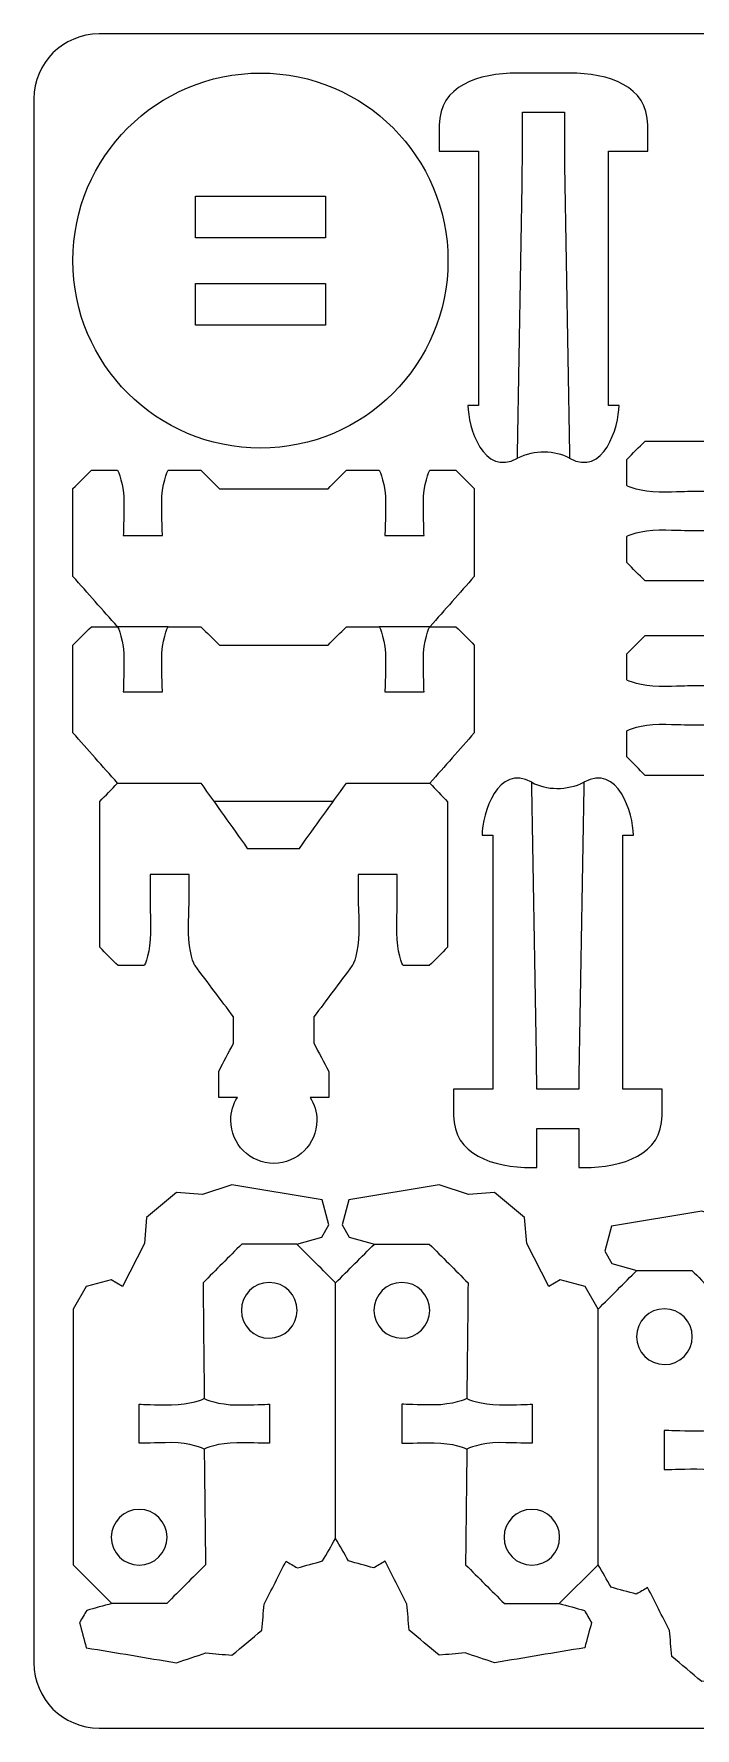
# Model space of a CAD drawing. Extents: x 0 to 680, y 0 to 410.
# Drawn here: x 0 to 50.8, y 140 to 270 of the extents above; entities that cross this region are included whole.
import ezdxf

# ---------------------------------------------------------------- set-up
doc = ezdxf.new("R2010")
doc.units = 0
doc.header["$MEASUREMENT"] = 0
doc.layers.add('DEFAULT', color=18, linetype='CONTINUOUS')

msp = doc.modelspace()

# ---------------------------------------------------------------- linework, layer by layer
at = {"layer": 'DEFAULT', "color": 1}
for points in [[(12.4, 254.36), (12.4, 257.56), (22.4, 257.56), (22.4, 254.36)], [(12.4, 250.86), (22.4, 250.86), (22.4, 247.66), (12.4, 247.66)]]:
    msp.add_lwpolyline(points, close=True, dxfattribs=at)
for points in [[(22.97, 211.1), (13.83, 211.1)], [(20.18, 177.15), (22.11, 177.67), (22.65, 178.61), (22.13, 180.54), (15.21, 181.69), (12.95, 180.94), (10.95, 181.11), (8.66, 179.18), (8.49, 177.19), (6.8, 173.9), (5.93, 174.41), (4.01, 173.88), (3.01, 172.15), (3.01, 156.76), (3.01, 152.54), (5.99, 149.56)], [(43.31, 172.15), (42.31, 173.88), (40.39, 174.41), (39.52, 173.9), (37.83, 177.19), (37.66, 179.18), (35.37, 181.11), (33.37, 180.94), (31.1, 181.69), (24.19, 180.54), (23.67, 178.61), (24.21, 177.67), (26.14, 177.15)], [(60.49, 147.54), (63.47, 150.52), (63.47, 154.74), (63.47, 170.13), (62.47, 171.87), (60.54, 172.39), (59.67, 171.89), (57.99, 175.17), (57.82, 177.16), (55.52, 179.09), (53.52, 178.92), (51.26, 179.67), (44.34, 178.53), (43.82, 176.59), (44.36, 175.65), (46.29, 175.13)], [(40.33, 149.56), (43.31, 152.54)]]:
    msp.add_lwpolyline(points, dxfattribs=at)
for points, knots in [([(5.01, 140.01), (2.24, 140.01), (0.01, 142.24), (0.01, 145.01), (0.01, 185.01), (0.01, 225.01), (0.01, 265.01), (0.01, 267.77), (2.24, 270), (5.01, 270), (75, 270), (145, 270), (215, 270), (217.77, 270), (220.01, 267.77), (220.01, 265.01), (220.01, 225.01), (220.01, 185.01), (220.01, 145.01), (220.01, 142.24), (217.77, 140.01), (215, 140.01), (145, 140.01), (75, 140.01), (5.01, 140.01)], [0, 0, 0, 0, 1, 1, 1, 341.157, 341.157, 341.157, 342.157, 342.157, 342.157, 937.432, 937.432, 937.432, 938.432, 938.432, 938.432, 1278.589, 1278.589, 1278.589, 1279.589, 1279.589, 1279.589, 1874.864, 1874.864, 1874.864, 1874.864]), ([(31.79, 252.61), (31.79, 260.56), (25.35, 267), (17.4, 267), (9.45, 267), (3, 260.56), (3, 252.61), (3, 244.66), (9.45, 238.22), (17.4, 238.22), (25.35, 238.22), (31.79, 244.66), (31.79, 252.61)], [1, 1, 1, 1, 2, 2, 2, 3, 3, 3, 4, 4, 4, 5, 5, 5, 5]), ([(31.12, 263.01), (31.12, 266.01), (34.12, 267), (37.11, 267), (38.45, 267), (39.79, 267), (41.12, 267), (44.12, 267), (47.12, 266.01), (47.12, 263.01), (47.12, 262.34), (47.12, 261.67), (47.12, 261.01), (46.12, 261.01), (45.12, 261.01), (44.12, 261.01), (44.12, 254.5), (44.12, 248), (44.12, 241.5), (44.39, 241.5), (44.65, 241.5), (44.92, 241.5), (44.92, 239.84), (43.72, 235.99), (41.12, 237.44), (40.99, 245.3), (40.85, 253.15), (40.72, 261.01), (40.72, 262.01), (40.72, 263.01), (40.72, 264.01), (39.65, 264.01), (38.58, 264.01), (37.52, 264.01), (37.52, 263.01), (37.52, 262.01), (37.52, 261.01), (37.39, 253.15), (37.25, 245.3), (37.12, 237.44), (34.52, 235.99), (33.32, 239.84), (33.32, 241.5), (33.59, 241.5), (33.85, 241.5), (34.12, 241.5), (34.12, 248), (34.12, 254.5), (34.12, 261.01), (33.12, 261.01), (32.12, 261.01), (31.12, 261.01), (31.12, 261.67), (31.12, 262.34), (31.12, 263.01)], [5.668, 5.668, 5.668, 5.668, 6.668, 6.668, 6.668, 18.025, 18.025, 18.025, 19.025, 19.025, 19.025, 24.693, 24.693, 24.693, 33.197, 33.197, 33.197, 88.488, 88.488, 88.488, 90.757, 90.757, 90.757, 91.757, 91.757, 91.757, 158.557762, 158.557762, 158.557762, 167.061762, 167.061762, 167.061762, 176.136762, 176.136762, 176.136762, 184.640766, 184.640766, 184.640766, 251.441307, 251.441307, 251.441307, 252.441307, 252.441307, 252.441307, 254.714307, 254.714307, 254.714307, 310.005309, 310.005309, 310.005309, 318.509309, 318.509309, 318.509309, 324.177309, 324.177309, 324.177309, 324.177309]), ([(61.23, 205.54), (60.21, 206.04), (59.18, 206.53), (58.16, 207.03), (58.16, 207.51), (58.16, 207.99), (58.16, 208.46), (57.28, 210.01), (56.4, 211.56), (55.52, 213.11), (52.66, 213.11), (49.79, 213.11), (46.93, 213.11), (46.46, 213.58), (45.99, 214.05), (45.52, 214.52), (45.52, 215.19), (45.52, 215.86), (45.52, 216.52), (45.52, 216.58), (46.64, 217.03), (48.01, 217.03), (49.4, 217.03), (50.17, 216.98), (50.52, 216.98), (51.18, 216.98), (51.85, 216.99), (52.51, 216.99), (52.51, 217.99), (52.51, 218.99), (52.51, 219.98), (51.85, 219.98), (51.18, 219.98), (50.51, 219.98), (50.17, 219.98), (49.39, 219.93), (48.01, 219.93), (46.64, 219.93), (45.51, 220.38), (45.51, 220.43), (45.51, 221.1), (45.51, 221.76), (45.51, 222.43), (45.98, 222.9), (46.45, 223.37), (46.92, 223.84), (49.79, 223.84), (52.65, 223.84), (55.51, 223.84), (55.94, 223.42), (56.36, 222.99), (56.78, 222.57), (57.61, 222.57), (58.43, 222.57), (59.25, 222.57), (59.73, 223.04), (60.2, 223.51), (60.67, 223.98), (60.67, 224.04), (61.79, 224.49), (63.17, 224.49), (64.55, 224.49), (65.32, 224.44), (65.67, 224.44), (66.33, 224.45), (67, 224.45), (67.66, 224.45), (67.66, 225.45), (67.66, 226.45), (67.66, 227.45), (67, 227.44), (66.33, 227.44), (65.66, 227.44), (65.32, 227.44), (64.54, 227.39), (63.16, 227.39), (61.78, 227.39), (60.66, 227.84), (60.66, 227.89), (60.19, 228.36), (59.72, 228.83), (59.25, 229.3), (58.42, 229.3), (57.6, 229.3), (56.78, 229.3), (56.35, 228.88), (55.93, 228.46), (55.51, 228.03), (52.65, 228.03), (49.78, 228.03), (46.92, 228.03), (46.45, 228.5), (45.98, 228.97), (45.51, 229.45), (45.51, 230.11), (45.51, 230.78), (45.51, 231.44), (45.51, 231.5), (46.63, 231.94), (48.01, 231.94), (49.39, 231.94), (50.17, 231.89), (50.51, 231.89), (51.18, 231.89), (51.84, 231.89), (52.51, 231.89), (52.51, 232.89), (52.51, 233.89), (52.51, 234.89), (51.84, 234.89), (51.18, 234.89), (50.51, 234.89), (50.17, 234.89), (49.39, 234.84), (48.01, 234.84), (46.63, 234.85), (45.51, 235.29), (45.51, 235.35), (45.51, 236.02), (45.51, 236.68), (45.51, 237.35), (45.98, 237.82), (46.45, 238.29), (46.92, 238.76), (49.79, 238.76), (52.65, 238.76), (55.51, 238.76), (56.4, 240.31), (57.28, 241.86), (58.16, 243.4), (58.16, 243.88), (58.16, 244.36), (58.16, 244.84), (59.18, 245.34), (60.21, 245.84), (61.23, 246.33)], [0, 0, 0, 0, 9.657641, 9.657641, 9.657641, 13.718641, 13.718641, 13.718641, 28.872603, 28.872603, 28.872603, 53.212603, 53.212603, 53.212603, 58.882892, 58.882892, 58.882892, 64.552892, 64.552892, 64.552892, 65.552892, 65.552892, 65.552892, 66.552892, 66.552892, 66.552892, 72.213901, 72.213901, 72.213901, 80.713901, 80.713901, 80.713901, 86.38391, 86.38391, 86.38391, 87.38391, 87.38391, 87.38391, 88.38391, 88.38391, 88.38391, 94.05591, 94.05591, 94.05591, 99.718424, 99.718424, 99.718424, 124.065424, 124.065424, 124.065424, 129.164373, 129.164373, 129.164373, 136.164373, 136.164373, 136.164373, 141.835369, 141.835369, 141.835369, 142.835369, 142.835369, 142.835369, 143.835369, 143.835369, 143.835369, 149.49538, 149.49538, 149.49538, 157.99338, 157.99338, 157.99338, 163.663419, 163.663419, 163.663419, 164.663419, 164.663419, 164.663419, 165.663419, 165.663419, 165.663419, 171.333001, 171.333001, 171.333001, 178.333001, 178.333001, 178.333001, 183.429834, 183.429834, 183.429834, 207.769834, 207.769834, 207.769834, 213.441538, 213.441538, 213.441538, 219.101538, 219.101538, 219.101538, 220.101538, 220.101538, 220.101538, 221.101538, 221.101538, 221.101538, 226.771545, 226.771545, 226.771545, 235.271545, 235.271545, 235.271545, 240.931545, 240.931545, 240.931545, 241.931545, 241.931545, 241.931545, 242.931545, 242.931545, 242.931545, 248.601545, 248.601545, 248.601545, 254.258399, 254.258399, 254.258399, 278.607399, 278.607399, 278.607399, 293.752793, 293.752793, 293.752793, 297.832793, 297.832793, 297.832793, 307.501814, 307.501814, 307.501814, 307.501814]), ([(10.32, 224.52), (9.02, 224.52), (7.72, 224.52), (6.42, 224.52), (5.28, 225.8), (4.14, 227.09), (3, 228.38), (3, 230.62), (3, 232.86), (3, 235.11), (3.48, 235.58), (3.95, 236.05), (4.42, 236.52), (5.09, 236.52), (5.75, 236.52), (6.42, 236.52), (6.47, 236.52), (6.92, 235.4), (6.92, 234.02), (6.92, 232.64), (6.87, 231.86), (6.87, 231.52), (7.87, 231.52), (8.87, 231.52), (9.87, 231.51), (9.87, 231.86), (9.82, 232.63), (9.82, 234.02), (9.82, 235.4), (10.26, 236.52), (10.32, 236.52), (11.16, 236.52), (11.99, 236.52), (12.82, 236.52), (13.3, 236.05), (13.77, 235.57), (14.24, 235.1), (17.02, 235.1), (19.8, 235.1), (22.58, 235.1), (23.05, 235.57), (23.52, 236.05), (23.99, 236.52), (24.83, 236.52), (25.66, 236.52), (26.5, 236.52), (26.56, 236.52), (27, 235.4), (27, 234.02), (27, 232.63), (26.95, 231.86), (26.95, 231.51), (27.95, 231.52), (28.95, 231.52), (29.95, 231.52), (29.95, 231.86), (29.9, 232.64), (29.9, 234.02), (29.9, 235.4), (30.35, 236.52), (30.4, 236.52), (31.07, 236.52), (31.73, 236.52), (32.4, 236.52), (32.87, 236.05), (33.34, 235.58), (33.81, 235.11), (33.81, 232.86), (33.81, 230.62), (33.81, 228.38), (32.68, 227.09), (31.54, 225.8), (30.4, 224.52), (29.1, 224.52), (27.8, 224.52), (26.5, 224.52)], [0, 0, 0, 0, 11.07, 11.07, 11.07, 25.691311, 25.691311, 25.691311, 44.751311, 44.751311, 44.751311, 50.4216, 50.4216, 50.4216, 56.0906, 56.0906, 56.0906, 57.0906, 57.0906, 57.0906, 58.0906, 58.0906, 58.0906, 66.590621, 66.590621, 66.590621, 67.590621, 67.590621, 67.590621, 68.590621, 68.590621, 68.590621, 75.674621, 75.674621, 75.674621, 81.347739, 81.347739, 81.347739, 104.990739, 104.990739, 104.990739, 110.661736, 110.661736, 110.661736, 117.749736, 117.749736, 117.749736, 118.749736, 118.749736, 118.749736, 119.749736, 119.749736, 119.749736, 128.249757, 128.249757, 128.249757, 129.249757, 129.249757, 129.249757, 130.249757, 130.249757, 130.249757, 135.919757, 135.919757, 135.919757, 141.589339, 141.589339, 141.589339, 160.649339, 160.649339, 160.649339, 175.28065, 175.28065, 175.28065, 186.349654, 186.349654, 186.349654, 186.349654]), ([(6.42, 212.52), (5.28, 213.8), (4.14, 215.09), (3, 216.38), (3, 218.62), (3, 220.86), (3, 223.11), (3.48, 223.58), (3.95, 224.05), (4.42, 224.52), (5.09, 224.52), (5.75, 224.52), (6.42, 224.52), (6.47, 224.52), (6.92, 223.39), (6.92, 222.02), (6.92, 220.64), (6.87, 219.86), (6.87, 219.52), (7.87, 219.52), (8.87, 219.52), (9.87, 219.51), (9.87, 219.86), (9.82, 220.63), (9.82, 222.02), (9.82, 223.4), (10.26, 224.52), (10.32, 224.52), (11.16, 224.52), (11.99, 224.52), (12.82, 224.52), (13.3, 224.04), (13.77, 223.57), (14.24, 223.1), (17.02, 223.1), (19.8, 223.1), (22.58, 223.1), (23.05, 223.57), (23.52, 224.04), (23.99, 224.52), (24.83, 224.52), (25.66, 224.52), (26.5, 224.52), (26.56, 224.52), (27, 223.4), (27, 222.02), (27, 220.63), (26.95, 219.86), (26.95, 219.51), (27.95, 219.52), (28.95, 219.52), (29.95, 219.52), (29.95, 219.86), (29.9, 220.64), (29.9, 222.02), (29.9, 223.4), (30.35, 224.52), (30.4, 224.52), (31.07, 224.52), (31.73, 224.52), (32.4, 224.52), (32.87, 224.05), (33.34, 223.58), (33.81, 223.11), (33.81, 220.86), (33.81, 218.62), (33.81, 216.38), (32.68, 215.09), (31.54, 213.8), (30.4, 212.52)], [0, 0, 0, 0, 14.621311, 14.621311, 14.621311, 33.679311, 33.679311, 33.679311, 39.3496, 39.3496, 39.3496, 45.0186, 45.0186, 45.0186, 46.0186, 46.0186, 46.0186, 47.0186, 47.0186, 47.0186, 55.518621, 55.518621, 55.518621, 56.518621, 56.518621, 56.518621, 57.518621, 57.518621, 57.518621, 64.603621, 64.603621, 64.603621, 70.274618, 70.274618, 70.274618, 93.918618, 93.918618, 93.918618, 99.587493, 99.587493, 99.587493, 106.675493, 106.675493, 106.675493, 107.675493, 107.675493, 107.675493, 108.675493, 108.675493, 108.675493, 117.175515, 117.175515, 117.175515, 118.175515, 118.175515, 118.175515, 119.175515, 119.175515, 119.175515, 124.844515, 124.844515, 124.844515, 130.514097, 130.514097, 130.514097, 149.572097, 149.572097, 149.572097, 164.192745, 164.192745, 164.192745, 164.192745]), ([(32.22, 189.02), (33.22, 189.02), (34.22, 189.02), (35.22, 189.02), (35.22, 195.52), (35.22, 202.02), (35.22, 208.52), (34.95, 208.52), (34.68, 208.52), (34.41, 208.52), (34.41, 210.18), (35.61, 214.04), (38.22, 212.58), (38.35, 204.73), (38.49, 196.87), (38.62, 189.02), (39.69, 189.02), (40.75, 189.02), (41.82, 189.02), (41.95, 196.87), (42.08, 204.73), (42.22, 212.58), (44.82, 214.04), (46.02, 210.18), (46.02, 208.52), (45.75, 208.52), (45.48, 208.52), (45.22, 208.52), (45.22, 202.02), (45.22, 195.52), (45.22, 189.02), (46.22, 189.02), (47.22, 189.02), (48.22, 189.02), (48.22, 188.35), (48.22, 187.68), (48.22, 187.02), (48.22, 184.02), (45.22, 183.02), (42.22, 183.02), (42.09, 183.02), (41.96, 183.02), (41.82, 183.02), (41.82, 184.02), (41.82, 185.02), (41.82, 186.02), (40.75, 186.02), (39.69, 186.02), (38.62, 186.02), (38.62, 185.02), (38.62, 184.02), (38.62, 183.02), (38.49, 183.02), (38.35, 183.02), (38.22, 183.02), (35.22, 183.02), (32.22, 184.02), (32.22, 187.02), (32.22, 187.68), (32.22, 188.35), (32.22, 189.02)], [5.67, 5.67, 5.67, 5.67, 14.169, 14.169, 14.169, 69.456, 69.456, 69.456, 71.73, 71.73, 71.73, 72.73, 72.73, 72.73, 139.52678, 139.52678, 139.52678, 148.59278, 148.59278, 148.59278, 215.389356, 215.389356, 215.389356, 216.389356, 216.389356, 216.389356, 218.668356, 218.668356, 218.668356, 273.95536, 273.95536, 273.95536, 282.45136, 282.45136, 282.45136, 288.12136, 288.12136, 288.12136, 289.12136, 289.12136, 289.12136, 290.25336, 290.25336, 290.25336, 298.75536, 298.75536, 298.75536, 307.83136, 307.83136, 307.83136, 316.333364, 316.333364, 316.333364, 317.485364, 317.485364, 317.485364, 318.485364, 318.485364, 318.485364, 324.155364, 324.155364, 324.155364, 324.155364]), ([(30.4, 212.52), (28.27, 212.51), (26.13, 212.51), (23.99, 212.51), (22.79, 210.84), (21.59, 209.18), (20.39, 207.51), (19.05, 207.51), (17.72, 207.51), (16.38, 207.51), (15.2, 209.18), (14.01, 210.84), (12.82, 212.51), (10.69, 212.51), (8.55, 212.51), (6.42, 212.52), (5.97, 212.04), (5.51, 211.57), (5.06, 211.1), (5.06, 207.37), (5.06, 203.65), (5.06, 199.93), (5.53, 199.45), (6, 198.98), (6.47, 198.51), (7.13, 198.51), (7.8, 198.51), (8.46, 198.51), (8.52, 198.51), (8.96, 199.63), (8.96, 201.01), (8.96, 202.4), (8.92, 203.17), (8.92, 203.51), (8.92, 204.18), (8.92, 204.84), (8.92, 205.51), (9.92, 205.51), (10.92, 205.51), (11.92, 205.51), (11.92, 204.85), (11.92, 204.18), (11.92, 203.52), (11.92, 203.17), (11.87, 202.4), (11.87, 201.01), (11.87, 199.63), (12.32, 198.51), (12.38, 198.51), (13.36, 197.2), (14.35, 195.89), (15.33, 194.57), (15.33, 193.9), (15.33, 193.23), (15.33, 192.56), (14.95, 191.84), (14.57, 191.12), (14.19, 190.4), (14.19, 189.73), (14.19, 189.06), (14.19, 188.4), (14.67, 188.4), (15.15, 188.4), (15.63, 188.4), (15.31, 187.89), (15.12, 187.28), (15.12, 186.63), (15.12, 184.81), (16.6, 183.34), (18.42, 183.34), (20.24, 183.34), (21.72, 184.81), (21.72, 186.63), (21.72, 187.28), (21.53, 187.89), (21.21, 188.4), (21.69, 188.4), (22.16, 188.4), (22.64, 188.4), (22.64, 189.06), (22.64, 189.73), (22.64, 190.39), (22.26, 191.11), (21.88, 191.83), (21.49, 192.55), (21.49, 193.22), (21.49, 193.9), (21.49, 194.57), (22.48, 195.88), (23.46, 197.2), (24.44, 198.51), (24.5, 198.51), (24.95, 199.63), (24.95, 201.01), (24.95, 202.4), (24.9, 203.17), (24.9, 203.51), (24.9, 204.18), (24.9, 204.85), (24.9, 205.51), (25.9, 205.51), (26.9, 205.51), (27.9, 205.51), (27.9, 204.84), (27.9, 204.18), (27.9, 203.52), (27.9, 203.17), (27.86, 202.4), (27.86, 201.02), (27.86, 199.63), (28.3, 198.51), (28.36, 198.51), (29.03, 198.51), (29.69, 198.51), (30.35, 198.51), (30.82, 198.98), (31.29, 199.45), (31.76, 199.92), (31.76, 203.65), (31.76, 207.37), (31.76, 211.09), (31.31, 211.57), (30.85, 212.04), (30.4, 212.52)], [0, 0, 0, 0, 18.157003, 18.157003, 18.157003, 35.642364, 35.642364, 35.642364, 46.982364, 46.982364, 46.982364, 64.387331, 64.387331, 64.387331, 82.542334, 82.542334, 82.542334, 88.11133, 88.11133, 88.11133, 119.77933, 119.77933, 119.77933, 125.450326, 125.450326, 125.450326, 131.071326, 131.071326, 131.071326, 132.071326, 132.071326, 132.071326, 133.071326, 133.071326, 133.071326, 138.732337, 138.732337, 138.732337, 147.231337, 147.231337, 147.231337, 152.882337, 152.882337, 152.882337, 153.882337, 153.882337, 153.882337, 154.882337, 154.882337, 154.882337, 168.841955, 168.841955, 168.841955, 174.550955, 174.550955, 174.550955, 181.475174, 181.475174, 181.475174, 187.145174, 187.145174, 187.145174, 191.244174, 191.244174, 191.244174, 192.244174, 192.244174, 192.244174, 193.244174, 193.244174, 193.244174, 194.244174, 194.244174, 194.244174, 195.244174, 195.244174, 195.244174, 199.293174, 199.293174, 199.293174, 204.953174, 204.953174, 204.953174, 211.878796, 211.878796, 211.878796, 217.587796, 217.587796, 217.587796, 231.541824, 231.541824, 231.541824, 232.541824, 232.541824, 232.541824, 233.541824, 233.541824, 233.541824, 239.211824, 239.211824, 239.211824, 247.732824, 247.732824, 247.732824, 253.371831, 253.371831, 253.371831, 254.371831, 254.371831, 254.371831, 255.371831, 255.371831, 255.371831, 261.012831, 261.012831, 261.012831, 266.654836, 266.654836, 266.654836, 298.322836, 298.322836, 298.322836, 303.900469, 303.900469, 303.900469, 303.900469]), ([(23.16, 174.17), (22.17, 175.16), (21.17, 176.16), (20.18, 177.15), (18.77, 177.15), (17.37, 177.15), (15.97, 177.15), (14.97, 176.16), (13.98, 175.16), (12.99, 174.17), (13.02, 171.22), (13.05, 168.26), (13.08, 165.31), (13.08, 165.25), (14.2, 164.81), (15.58, 164.8), (16.96, 164.81), (17.74, 164.86), (18.08, 164.85), (18.08, 163.85), (18.08, 162.86), (18.08, 161.86), (17.74, 161.85), (16.96, 161.91), (15.58, 161.9), (14.2, 161.9), (13.08, 161.46), (13.08, 161.4), (13.11, 158.45), (13.15, 155.49), (13.18, 152.54), (12.19, 151.55), (11.19, 150.55), (10.2, 149.56), (8.79, 149.56), (7.39, 149.56), (5.99, 149.56), (5.34, 149.39), (4.7, 149.21), (4.06, 149.04), (3.88, 148.73), (3.69, 148.41), (3.51, 148.1), (3.69, 147.46), (3.86, 146.81), (4.03, 146.17), (6.34, 145.79), (8.64, 145.4), (10.95, 145.02), (11.7, 145.27), (12.46, 145.52), (13.21, 145.77), (13.88, 145.71), (14.55, 145.66), (15.21, 145.6), (15.98, 146.24), (16.74, 146.88), (17.51, 147.53), (17.56, 148.19), (17.62, 148.86), (17.68, 149.52), (18.24, 150.62), (18.8, 151.71), (19.36, 152.81), (19.65, 152.64), (19.94, 152.47), (20.23, 152.3), (20.87, 152.48), (21.52, 152.65), (22.16, 152.83), (22.49, 153.4), (22.83, 153.98), (23.16, 154.56)], [0, 0, 0, 0, 11.950105, 11.950105, 11.950105, 23.891105, 23.891105, 23.891105, 35.841916, 35.841916, 35.841916, 60.962477, 60.962477, 60.962477, 61.962477, 61.962477, 61.962477, 62.962477, 62.962477, 62.962477, 71.451477, 71.451477, 71.451477, 72.451477, 72.451477, 72.451477, 73.451477, 73.451477, 73.451477, 98.570038, 98.570038, 98.570038, 110.520849, 110.520849, 110.520849, 122.461849, 122.461849, 122.461849, 128.126189, 128.126189, 128.126189, 131.206745, 131.206745, 131.206745, 136.880482, 136.880482, 136.880482, 156.757326, 156.757326, 156.757326, 163.517039, 163.517039, 163.517039, 169.199206, 169.199206, 169.199206, 177.700153, 177.700153, 177.700153, 183.37358, 183.37358, 183.37358, 193.838519, 193.838519, 193.838519, 196.679942, 196.679942, 196.679942, 202.337234, 202.337234, 202.337234, 208.009421, 208.009421, 208.009421, 208.009421]), ([(23.16, 154.56), (23.49, 153.98), (23.83, 153.4), (24.16, 152.83), (24.8, 152.65), (25.45, 152.48), (26.09, 152.3), (26.38, 152.47), (26.67, 152.64), (26.96, 152.81), (27.52, 151.71), (28.08, 150.62), (28.64, 149.52), (28.7, 148.86), (28.75, 148.19), (28.81, 147.53), (29.58, 146.88), (30.34, 146.24), (31.11, 145.6), (31.77, 145.66), (32.44, 145.71), (33.1, 145.77), (33.86, 145.52), (34.61, 145.27), (35.37, 145.02), (37.67, 145.4), (39.98, 145.79), (42.29, 146.17), (42.46, 146.81), (42.63, 147.46), (42.81, 148.1), (42.62, 148.41), (42.44, 148.73), (42.26, 149.04), (41.62, 149.21), (40.98, 149.39), (40.33, 149.56), (38.93, 149.56), (37.52, 149.56), (36.12, 149.56), (35.13, 150.55), (34.13, 151.55), (33.14, 152.54), (33.17, 155.49), (33.21, 158.45), (33.24, 161.4), (33.24, 161.46), (32.12, 161.9), (30.74, 161.9), (29.35, 161.91), (28.58, 161.85), (28.24, 161.86), (28.24, 162.86), (28.24, 163.85), (28.24, 164.85), (28.58, 164.86), (29.35, 164.81), (30.74, 164.8), (32.12, 164.81), (33.23, 165.25), (33.23, 165.31), (33.27, 168.26), (33.3, 171.22), (33.33, 174.17), (32.34, 175.16), (31.35, 176.16), (30.35, 177.15), (28.95, 177.15), (27.54, 177.15), (26.14, 177.15), (25.15, 176.16), (24.15, 175.16), (23.16, 174.17), (23.16, 172.76), (23.16, 171.36), (23.16, 169.95), (23.16, 164.82), (23.16, 159.69), (23.16, 154.56)], [0, 0, 0, 0, 5.672187, 5.672187, 5.672187, 11.329479, 11.329479, 11.329479, 14.170902, 14.170902, 14.170902, 24.636297, 24.636297, 24.636297, 30.309639, 30.309639, 30.309639, 38.810587, 38.810587, 38.810587, 44.492754, 44.492754, 44.492754, 51.252467, 51.252467, 51.252467, 71.129311, 71.129311, 71.129311, 76.803048, 76.803048, 76.803048, 79.884104, 79.884104, 79.884104, 85.547478, 85.547478, 85.547478, 97.488478, 97.488478, 97.488478, 109.438583, 109.438583, 109.438583, 134.558132, 134.558132, 134.558132, 135.558132, 135.558132, 135.558132, 136.558132, 136.558132, 136.558132, 145.047132, 145.047132, 145.047132, 146.047132, 146.047132, 146.047132, 147.047132, 147.047132, 147.047132, 172.167693, 172.167693, 172.167693, 184.118504, 184.118504, 184.118504, 196.059504, 196.059504, 196.059504, 208.009609, 208.009609, 208.009609, 219.958609, 219.958609, 219.958609, 263.599609, 263.599609, 263.599609, 263.599609]), ([(20.21, 172.06), (20.21, 170.88), (19.25, 169.93), (18.08, 169.92), (16.89, 169.92), (15.93, 170.88), (15.93, 172.06), (15.93, 173.24), (16.89, 174.2), (18.07, 174.2), (19.25, 174.2), (20.21, 173.25), (20.21, 172.06)], [1, 1, 1, 1, 2, 2, 2, 3, 3, 3, 4, 4, 4, 5, 5, 5, 5]), ([(28.25, 174.2), (29.43, 174.2), (30.39, 173.24), (30.39, 172.06), (30.38, 170.88), (29.42, 169.92), (28.24, 169.92), (27.06, 169.93), (26.11, 170.88), (26.11, 172.06), (26.11, 173.25), (27.07, 174.2), (28.25, 174.2)], [1, 1, 1, 1, 2, 2, 2, 3, 3, 3, 4, 4, 4, 5, 5, 5, 5]), ([(43.31, 152.54), (43.65, 151.96), (43.98, 151.39), (44.32, 150.81), (44.96, 150.63), (45.6, 150.46), (46.24, 150.29), (46.53, 150.45), (46.82, 150.62), (47.11, 150.79), (47.67, 149.69), (48.23, 148.6), (48.8, 147.5), (48.85, 146.84), (48.91, 146.17), (48.96, 145.51), (49.73, 144.87), (50.5, 144.22), (51.26, 143.58), (51.93, 143.64), (52.59, 143.7), (53.26, 143.75), (54.01, 143.5), (54.77, 143.25), (55.52, 143.01), (57.83, 143.39), (60.14, 143.77), (62.44, 144.15), (62.61, 144.79), (62.79, 145.44), (62.96, 146.08), (62.78, 146.4), (62.6, 146.71), (62.42, 147.02), (61.77, 147.2), (61.13, 147.37), (60.49, 147.54), (59.08, 147.54), (57.68, 147.54), (56.27, 147.54), (55.28, 148.53), (54.29, 149.53), (53.29, 150.52), (53.33, 153.48), (53.36, 156.43), (53.39, 159.38), (53.39, 159.44), (52.27, 159.89), (50.89, 159.89), (49.51, 159.89), (48.73, 159.84), (48.39, 159.84), (48.39, 160.84), (48.39, 161.84), (48.39, 162.84), (48.73, 162.84), (49.51, 162.79), (50.89, 162.78), (52.27, 162.79), (53.39, 163.23), (53.39, 163.29), (53.42, 166.24), (53.45, 169.2), (53.49, 172.15), (52.49, 173.15), (51.5, 174.14), (50.51, 175.13), (49.1, 175.13), (47.7, 175.13), (46.29, 175.13), (45.3, 174.14), (44.31, 173.15), (43.31, 172.15), (43.31, 170.75), (43.31, 169.34), (43.31, 167.94), (43.31, 162.8), (43.31, 157.67), (43.31, 152.54)], [0, 0, 0, 0, 5.672187, 5.672187, 5.672187, 11.329479, 11.329479, 11.329479, 14.169902, 14.169902, 14.169902, 24.635754, 24.635754, 24.635754, 30.307018, 30.307018, 30.307018, 38.808731, 38.808731, 38.808731, 44.489902, 44.489902, 44.489902, 51.251192, 51.251192, 51.251192, 71.127049, 71.127049, 71.127049, 76.801753, 76.801753, 76.801753, 79.883175, 79.883175, 79.883175, 85.546477, 85.546477, 85.546477, 97.485477, 97.485477, 97.485477, 109.437703, 109.437703, 109.437703, 134.559252, 134.559252, 134.559252, 135.559252, 135.559252, 135.559252, 136.559252, 136.559252, 136.559252, 145.049252, 145.049252, 145.049252, 146.049252, 146.049252, 146.049252, 147.049252, 147.049252, 147.049252, 172.171813, 172.171813, 172.171813, 184.119796, 184.119796, 184.119796, 196.059796, 196.059796, 196.059796, 208.00778, 208.00778, 208.00778, 219.95878, 219.95878, 219.95878, 263.59778, 263.59778, 263.59778, 263.59778]), ([(48.4, 172.18), (49.58, 172.18), (50.54, 171.22), (50.54, 170.04), (50.54, 168.86), (49.58, 167.9), (48.4, 167.9), (47.22, 167.91), (46.26, 168.86), (46.26, 170.04), (46.26, 171.23), (47.22, 172.18), (48.4, 172.18)], [1, 1, 1, 1, 2, 2, 2, 3, 3, 3, 4, 4, 4, 5, 5, 5, 5]), ([(13.08, 161.4), (13.08, 161.46), (11.96, 161.9), (10.58, 161.91), (9.2, 161.9), (8.42, 161.85), (8.08, 161.86), (8.08, 162.86), (8.08, 163.85), (8.08, 164.85), (8.42, 164.86), (9.2, 164.8), (10.58, 164.81), (11.96, 164.81), (13.08, 165.25), (13.08, 165.31)], [0, 0, 0, 0, 1, 1, 1, 2, 2, 2, 10.489, 10.489, 10.489, 11.489, 11.489, 11.489, 12.489, 12.489, 12.489, 12.489]), ([(33.23, 165.31), (33.23, 165.25), (34.36, 164.81), (35.74, 164.81), (37.12, 164.8), (37.9, 164.86), (38.24, 164.85), (38.24, 163.85), (38.24, 162.86), (38.24, 161.86), (37.9, 161.85), (37.12, 161.9), (35.74, 161.91), (34.36, 161.9), (33.24, 161.46), (33.24, 161.4)], [0, 0, 0, 0, 1, 1, 1, 2, 2, 2, 10.489, 10.489, 10.489, 11.489, 11.489, 11.489, 12.489, 12.489, 12.489, 12.489]), ([(5.95, 154.65), (5.95, 155.83), (6.91, 156.78), (8.09, 156.79), (9.27, 156.79), (10.23, 155.83), (10.23, 154.65), (10.23, 153.47), (9.27, 152.51), (8.09, 152.51), (6.91, 152.51), (5.95, 153.46), (5.95, 154.65)], [1, 1, 1, 1, 2, 2, 2, 3, 3, 3, 4, 4, 4, 5, 5, 5, 5]), ([(38.23, 152.51), (37.04, 152.51), (36.09, 153.47), (36.09, 154.65), (36.09, 155.83), (37.05, 156.79), (38.23, 156.79), (39.41, 156.78), (40.37, 155.83), (40.36, 154.65), (40.36, 153.46), (39.4, 152.51), (38.23, 152.51)], [1, 1, 1, 1, 2, 2, 2, 3, 3, 3, 4, 4, 4, 5, 5, 5, 5])]:
    msp.add_open_spline(points, degree=3, knots=knots, dxfattribs=at)
for points in [[(41.12, 237.44), (39.99, 238.06), (38.43, 238.08), (37.12, 237.44)], [(38.22, 212.58), (39.35, 211.96), (40.91, 211.94), (42.22, 212.58)]]:
    msp.add_open_spline(points, degree=3, dxfattribs=at)

doc.saveas('drawing.dxf')
